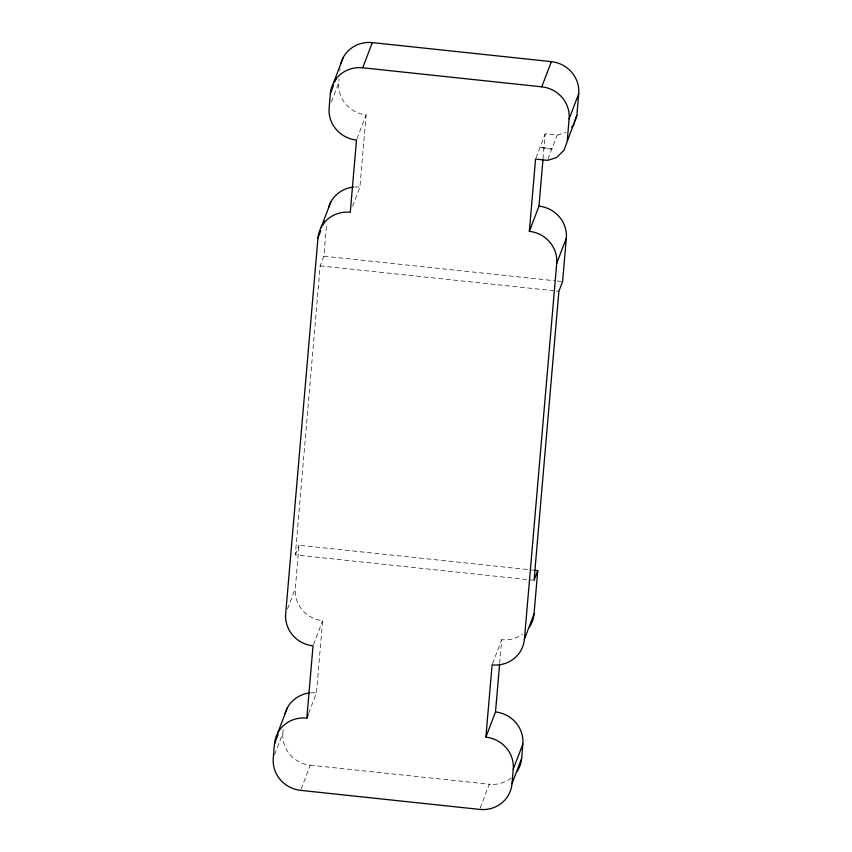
<?xml version="1.0" encoding="UTF-8"?>
<svg xmlns="http://www.w3.org/2000/svg" width="852" height="852" viewBox="0 0 852 852"><rect width="100%" height="100%" fill="white"/><g stroke="black" fill="none" stroke-linecap="round" stroke-linejoin="round"><path stroke-width="0.64" stroke-dasharray="4.26 3.19" d="M534.066 580.308L295.325 554.918L320.16 265.888L323.856 256.196L326.678 223.352M274.642 754.691L282.885 733.103L283.333 727.842M287.507 608.967L295.293 588.583L299.02 545.227L533.81 570.201M331.428 101.963L338.755 82.782L339.096 78.842M339.767 70.961L339.991 68.33M308.658 713.305L316.443 692.921L322.652 620.661A30.086 28.925 20.9 0 1 295.293 588.583M352.579 206.301L359.906 187.12L366.115 114.86A30.086 28.925 20.9 0 1 338.755 82.782M499.677 663.346L501.711 639.703A30.086 28.925 20.9 0 0 522.542 634.239M543.022 158.855L545.163 133.902L557.144 135.17L565.994 132.465M356.956 138.844L366.115 114.86M295.325 554.918L299.02 545.227M313.493 644.644L322.652 620.661M535.993 157.918L545.163 133.902M301.086 789.165L310.245 765.181A30.086 28.925 20.9 0 1 282.885 733.103M547.964 159.196L557.144 135.17M492.552 663.687L501.711 639.703M480.134 808.197L489.293 784.213A30.086 28.925 20.9 0 0 511.125 777.993M323.856 256.196L556.005 280.883M557.314 281.022L562.597 281.586M320.16 265.888L554.94 290.851M556.26 290.99L558.891 291.277M310.245 765.181L489.293 784.213M354.698 187.003A30.086 28.925 20.9 0 1 359.906 187.12M311.236 692.804A30.086 28.925 20.9 0 1 316.443 692.921M551.968 148.727L550.648 149.132L539.987 147.46L551.968 148.727"/><path stroke-width="1.28" d="M278.167 734.243L274.504 743.828L273.268 758.28A30.086 28.925 20.9 0 0 300.628 790.358L479.676 809.4A30.086 28.925 20.9 0 0 512.009 783.67L521.626 758.482L522.862 744.041A30.086 28.925 20.9 0 0 495.502 711.963L499.57 664.667M320.714 230.828L317.966 238.027L285.676 613.77A30.086 28.925 20.9 0 0 313.035 645.848L306.837 718.098A30.086 28.925 20.9 0 0 274.504 743.828M333.579 85.115L330.374 93.518L329.138 107.959A30.086 28.925 20.9 0 0 356.498 140.037L350.289 212.297A30.086 28.925 20.9 0 0 317.966 238.027M512.009 783.67L513.245 769.218A30.086 28.925 20.9 0 0 485.885 737.14L492.094 664.879A30.086 28.925 20.9 0 0 524.417 639.16L534.034 613.972L537.761 570.616L535.12 570.339M524.417 639.16L556.707 263.417A30.086 28.925 20.9 0 0 529.348 231.339L535.557 159.079L547.527 160.357L556.377 157.652L563.928 150.41L576.868 115.393L578.732 93.72A30.086 28.925 20.9 0 0 551.372 61.642L372.324 42.6A30.086 28.925 20.9 0 0 340.875 63.367M529.348 231.339L538.965 206.152L542.916 160.176M567.262 140.58L569.115 118.897L578.732 93.72M538.965 206.152A30.086 28.925 20.9 0 1 566.324 238.23L562.597 281.586L558.891 291.277L534.066 580.308L537.761 570.616M576.868 115.393L573.545 125.233L571.66 127.044M333.601 82.697L343.218 57.51M334.953 81.526L336.327 77.926M330.374 93.518A30.086 28.925 20.9 0 1 362.707 67.787L372.324 42.6M321.183 227.207L330.8 202.03M323.004 224.832L324.378 221.243M277.731 733.008L287.348 707.831M569.115 118.897A30.086 28.925 20.9 0 0 541.755 86.819L551.372 61.642M306.837 718.098L308.2 714.508M556.707 263.417L566.324 238.23M485.885 737.14L495.502 711.963M513.245 769.218L522.862 744.041M362.707 67.787L541.755 86.819M521.626 758.482A30.086 28.925 20.9 0 1 517.121 771.454M328.457 207.877A30.086 28.925 20.9 0 1 353.378 187.11M285.005 713.688A30.086 28.925 20.9 0 1 309.926 692.921M534.034 613.972A30.086 28.925 20.9 0 1 529.539 626.934"/></g></svg>
